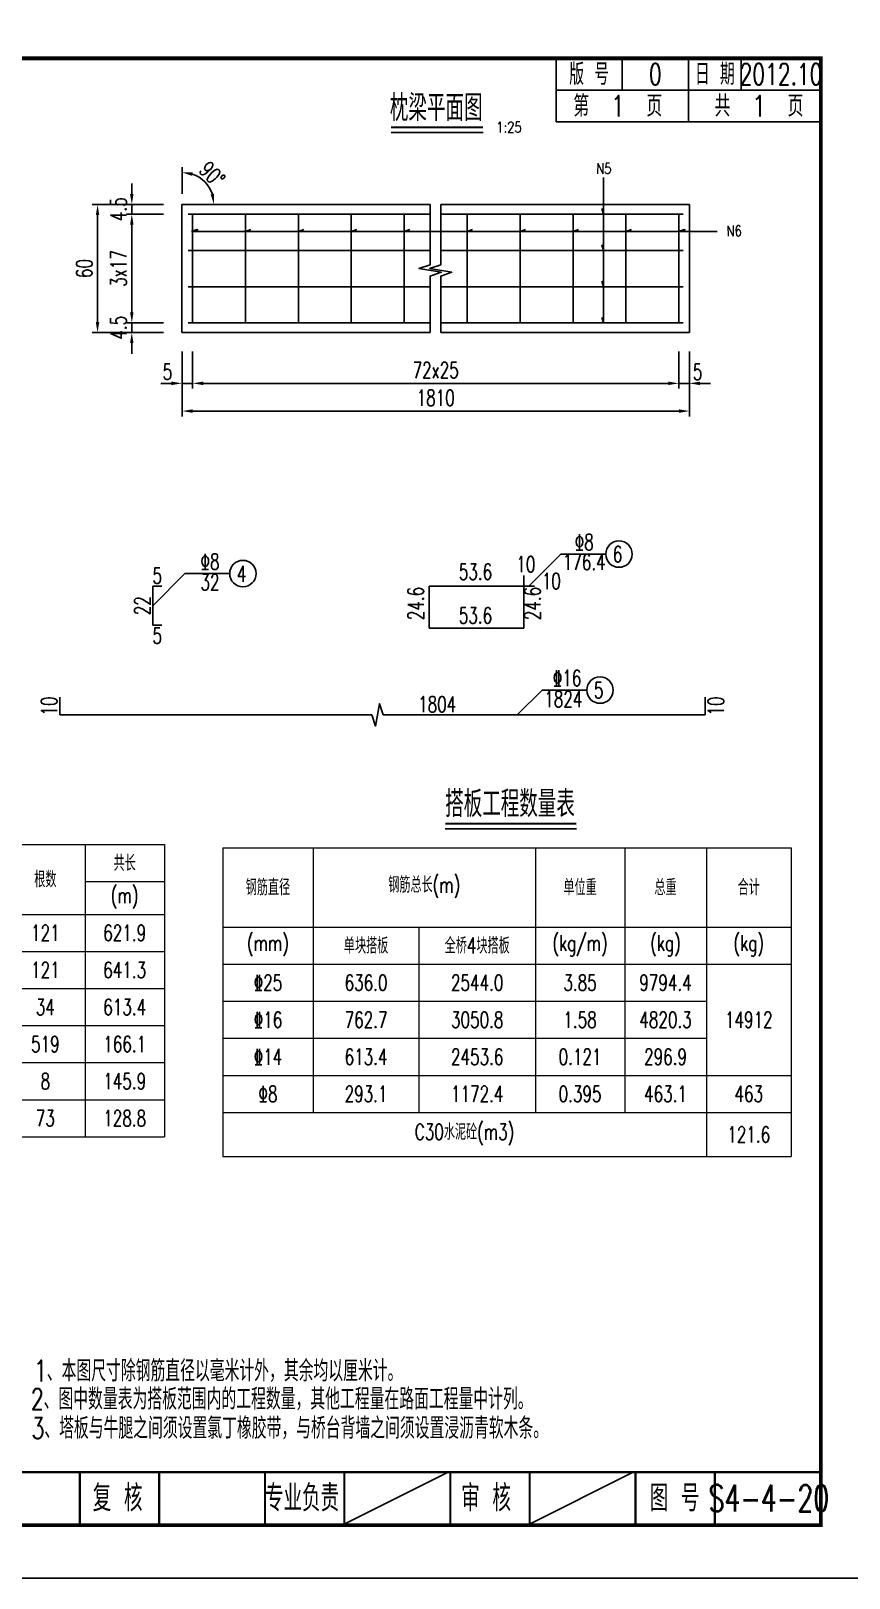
# Model space of a CAD drawing. Header units: millimetres. Extents: x -51 to 12129, y -1309 to -715.
# Drawn here: x 9030.5 to 9185.1, y -1308.7 to -1016.5 of the extents above; entities that cross this region are included whole.
import ezdxf
from ezdxf.enums import TextEntityAlignment as Align

# ---------------------------------------------------------------- set-up
doc = ezdxf.new("R2010")
doc.units = ezdxf.units.MM
doc.header["$LTSCALE"] = 0.25
doc.layers.add('TEXT', color=7, linetype='Continuous', lineweight=18)
for name, color, linetype in [('图框', 7, 'Continuous'), ('尺寸标注', 2, 'Continuous'), ('文字', 7, 'Continuous'), ('文字字符', 7, 'Continuous'), ('标注', 4, 'Continuous'), ('次轮廓线', 7, 'Continuous'), ('表格', 7, 'Continuous'), ('钢筋', 6, 'Continuous')]:
    doc.layers.add(name, color=color, linetype=linetype)
doc.styles.get("Standard").update_dxf_attribs({"font": 'simplex1.shx', "width": 0.7, "bigfont": 'hztxt.shx'})
doc.styles.add('TEXT', font='simplex1.shx', dxfattribs={"width": 0.7, "bigfont": 'hztxt.shx'})
doc.dimstyles.new('比例1：10', dxfattribs={"dimtxt": 3, "dimasz": 2, "dimexe": 1, "dimexo": 2, "dimgap": 0.5, "dimtad": 1, "dimzin": 13, "dimdsep": 46, "dimtxsty": 'Standard', "dimcen": -0.09, "dimclrd": 256, "dimclre": 256, "dimclrt": 7, "dimaunit": 1, "dimadec": 0, "dimazin": 0, "dimtfac": 0.0005, "dimtix": 1, "dimtmove": 2, "dimatfit": 0, "dimldrblk": 'DIM', "dimfxl": 0, "dimtolj": 1, "dimtzin": 13, "dimarcsym": 0})
doc.dimstyles.new('比例1：25', dxfattribs={"dimtxt": 3, "dimasz": 2, "dimexe": 1, "dimexo": 1, "dimgap": 1, "dimtad": 1, "dimdec": 1, "dimlfac": 2.5, "dimzin": 9, "dimdsep": 46, "dimtxsty": 'Standard', "dimcen": -0.09, "dimclrd": 4, "dimclre": 4, "dimclrt": 7, "dimaunit": 1, "dimadec": 0, "dimazin": 0, "dimtfac": 0.0005, "dimtdec": 1, "dimtix": 1, "dimtmove": 2, "dimatfit": 3, "dimfxl": 0, "dimtolj": 1, "dimtzin": 13, "dimarcsym": 0})

# ---------------------------------------------------------------- blocks, each defined once
blk = doc.blocks.new('*T2173')
at = {"layer": '表格', "color": 1, "lineweight": 0}
for p, q in [((0, 0), (15, 0)), ((0, 0), (0, -7)), ((15, 0), (30, 0)), ((30, 0), (45, 0)), ((45, 0), (60, 0)), ((60, 0), (75, 0)), ((75, 0), (75, -7)), ((0, -7), (0, -13.2)), ((75, -7), (75, -13.2)), ((0, -13.2), (0, -20.2)), ((75, -13.2), (75, -20.2)), ((0, -20.2), (0, -27.2)), ((75, -20.2), (75, -27.2)), ((0, -27.2), (0, -34.2)), ((75, -27.2), (75, -34.2)), ((0, -34.2), (0, -41.2)), ((75, -34.2), (75, -41.2)), ((0, -41.2), (0, -48.2)), ((75, -41.2), (75, -48.2)), ((0, -48.2), (0, -55.2)), ((75, -48.2), (75, -55.2)), ((0, -55.2), (15, -55.2)), ((15, -55.2), (30, -55.2)), ((30, -55.2), (45, -55.2)), ((45, -55.2), (60, -55.2)), ((60, -55.2), (75, -55.2))]:
    blk.add_line(p, q, dxfattribs=at)
at = {"layer": '表格', "color": 0, "lineweight": 0}
for p, q in [((15, 0), (15, -7)), ((30, 0), (30, -7)), ((45, 0), (45, -7)), ((60, 0), (60, -7)), ((15, -7), (30, -7)), ((15, -7), (15, -13.2)), ((30, -7), (45, -7)), ((30, -7), (30, -13.2)), ((45, -7), (45, -13.2)), ((60, -7), (75, -7)), ((60, -7), (60, -13.2)), ((0, -13.2), (15, -13.2)), ((15, -13.2), (30, -13.2)), ((15, -13.2), (15, -20.2)), ((30, -13.2), (45, -13.2)), ((30, -13.2), (30, -20.2)), ((45, -13.2), (60, -13.2)), ((45, -13.2), (45, -20.2)), ((60, -13.2), (75, -13.2)), ((60, -13.2), (60, -20.2)), ((0, -20.2), (15, -20.2)), ((15, -20.2), (30, -20.2)), ((15, -20.2), (15, -27.2)), ((30, -20.2), (45, -20.2)), ((30, -20.2), (30, -27.2)), ((45, -20.2), (60, -20.2)), ((45, -20.2), (45, -27.2)), ((60, -20.2), (75, -20.2)), ((60, -20.2), (60, -27.2)), ((0, -27.2), (15, -27.2)), ((15, -27.2), (30, -27.2)), ((15, -27.2), (15, -34.2)), ((30, -27.2), (45, -27.2)), ((30, -27.2), (30, -34.2)), ((45, -27.2), (60, -27.2)), ((45, -27.2), (45, -34.2)), ((60, -27.2), (75, -27.2)), ((60, -27.2), (60, -34.2)), ((0, -34.2), (15, -34.2)), ((15, -34.2), (30, -34.2)), ((15, -34.2), (15, -41.2)), ((30, -34.2), (45, -34.2)), ((30, -34.2), (30, -41.2)), ((45, -34.2), (60, -34.2)), ((45, -34.2), (45, -41.2)), ((60, -34.2), (75, -34.2)), ((60, -34.2), (60, -41.2)), ((0, -41.2), (15, -41.2)), ((15, -41.2), (30, -41.2)), ((15, -41.2), (15, -48.2)), ((30, -41.2), (45, -41.2)), ((30, -41.2), (30, -48.2)), ((45, -41.2), (60, -41.2)), ((45, -41.2), (45, -48.2)), ((60, -41.2), (75, -41.2)), ((60, -41.2), (60, -48.2)), ((0, -48.2), (15, -48.2)), ((15, -48.2), (30, -48.2)), ((15, -48.2), (15, -55.2)), ((30, -48.2), (45, -48.2)), ((30, -48.2), (30, -55.2)), ((45, -48.2), (60, -48.2)), ((45, -48.2), (45, -55.2)), ((60, -48.2), (75, -48.2)), ((60, -48.2), (60, -55.2))]:
    blk.add_line(p, q, dxfattribs=at)
at = {"layer": '表格', "char_height": 3, "width": 12, "attachment_point": 5}
for s, insert in [('直径', (22.5, -3.5)), ('长度', (37.5, -3.5)), ('共长', (67.5, -3.5)), ('编号', (7.5, -6.6)), ('根数', (52.5, -6.6)), ('(mm)', (22.5, -10.1)), ('(cm)', (37.5, -10.1)), ('(m)', (67.5, -10.1)), ('1', (7.5, -16.7)), ('\x8416', (22.5, -16.7)), ('121', (52.5, -16.7)), ('621.9', (67.5, -16.7)), ('2', (7.5, -23.7)), ('\x8425', (22.5, -23.7)), ('530', (37.5, -23.7)), ('121', (52.5, -23.7)), ('641.3', (67.5, -23.7)), ('3', (7.5, -30.7)), ('\x8414', (22.5, -30.7)), ('1804', (37.5, -30.7)), ('34', (52.5, -30.7)), ('613.4', (67.5, -30.7)), ('4', (7.5, -37.7)), ('\x838', (22.5, -37.7)), ('32', (37.5, -37.7)), ('519', (52.5, -37.7)), ('166.1', (67.5, -37.7)), ('5', (7.5, -44.7)), ('\x8416', (22.5, -44.7)), ('1824', (37.5, -44.7)), ('8', (52.5, -44.7)), ('145.9', (67.5, -44.7)), ('6', (7.5, -51.7)), ('\x838', (22.5, -51.7)), ('176.4', (37.5, -51.7)), ('73', (52.5, -51.7)), ('128.8', (67.5, -51.7))]:
    blk.add_mtext(s, dxfattribs=dict(at, insert=insert))
blk = doc.blocks.new('*T2174')
at = {"layer": '表格', "color": 1, "lineweight": 0}
for p, q in [((0, 0), (17.08, 0)), ((0, 0), (0, -15)), ((17.08, 0), (37.08, 0)), ((37.08, 0), (59.08, 0)), ((59.08, 0), (75.95, 0)), ((75.95, 0), (91.39, 0)), ((91.39, 0), (107.4, 0)), ((107.4, 0), (107.4, -15)), ((0, -15), (0, -22)), ((107.4, -15), (107.4, -22)), ((0, -22), (0, -29)), ((107.4, -22), (107.4, -29)), ((0, -29), (0, -36)), ((107.4, -29), (107.4, -36)), ((0, -36), (0, -43)), ((107.4, -36), (107.4, -43)), ((0, -43), (0, -50)), ((107.4, -43), (107.4, -50)), ((0, -50), (0, -58.33)), ((107.4, -50), (107.4, -58.33)), ((0, -58.33), (17.08, -58.33)), ((17.08, -58.33), (37.08, -58.33)), ((37.08, -58.33), (59.08, -58.33)), ((59.08, -58.33), (75.95, -58.33)), ((75.95, -58.33), (91.39, -58.33)), ((91.39, -58.33), (107.4, -58.33))]:
    blk.add_line(p, q, dxfattribs=at)
at = {"layer": '表格', "color": 0, "lineweight": 0}
for p, q in [((17.08, 0), (17.08, -15)), ((59.08, 0), (59.08, -15)), ((75.95, 0), (75.95, -15)), ((91.39, 0), (91.39, -15)), ((0, -15), (17.08, -15)), ((17.08, -15), (37.08, -15)), ((17.08, -15), (17.08, -22)), ((37.08, -15), (59.08, -15)), ((37.08, -15), (37.08, -22)), ((59.08, -15), (75.95, -15)), ((59.08, -15), (59.08, -22)), ((75.95, -15), (91.39, -15)), ((75.95, -15), (75.95, -22)), ((91.39, -15), (107.4, -15)), ((91.39, -15), (91.39, -22)), ((0, -22), (17.08, -22)), ((17.08, -22), (37.08, -22)), ((17.08, -22), (17.08, -29)), ((37.08, -22), (59.08, -22)), ((37.08, -22), (37.08, -29)), ((59.08, -22), (75.95, -22)), ((59.08, -22), (59.08, -29)), ((75.95, -22), (91.39, -22)), ((75.95, -22), (75.95, -29)), ((91.39, -22), (107.4, -22)), ((91.39, -22), (91.39, -29)), ((0, -29), (17.08, -29)), ((17.08, -29), (37.08, -29)), ((17.08, -29), (17.08, -36)), ((37.08, -29), (59.08, -29)), ((37.08, -29), (37.08, -36)), ((59.08, -29), (75.95, -29)), ((59.08, -29), (59.08, -36)), ((75.95, -29), (91.39, -29)), ((75.95, -29), (75.95, -36)), ((91.39, -29), (91.39, -36)), ((0, -36), (17.08, -36)), ((17.08, -36), (37.08, -36)), ((17.08, -36), (17.08, -43)), ((37.08, -36), (59.08, -36)), ((37.08, -36), (37.08, -43)), ((59.08, -36), (75.95, -36)), ((59.08, -36), (59.08, -43)), ((75.95, -36), (91.39, -36)), ((75.95, -36), (75.95, -43)), ((91.39, -36), (91.39, -43)), ((0, -43), (17.08, -43)), ((37.08, -43), (59.08, -43)), ((59.08, -43), (75.95, -43)), ((59.08, -43), (59.08, -50)), ((75.95, -43), (91.39, -43)), ((75.95, -43), (75.95, -50)), ((91.39, -43), (107.4, -43)), ((91.39, -43), (91.39, -50)), ((0, -50), (17.08, -50)), ((17.08, -50), (37.08, -50)), ((37.08, -50), (59.08, -50)), ((59.08, -50), (75.95, -50)), ((75.95, -50), (91.39, -50)), ((91.39, -50), (107.4, -50)), ((91.39, -50), (91.39, -58.33))]:
    blk.add_line(p, q, dxfattribs=at)
at = {"layer": '表格', "color": 7, "lineweight": 0}
for p, q in [((17.08, -43), (37.08, -43)), ((17.08, -43), (17.08, -50)), ((37.08, -43), (37.08, -50))]:
    blk.add_line(p, q, dxfattribs=at)
at = {"layer": '表格', "char_height": 3, "attachment_point": 5}
for s, insert, width in [('钢筋直径', (8.54, -7.5), 14.0845), ('钢筋总长(m)', (38.08, -7.5), 39), ('单位重', (67.52, -7.5), 13.8658), ('总重', (83.67, -7.5), 12.4382), ('合计', (99.4, -7.5), 13.0164), ('(mm)', (8.54, -18.5), 14.0845), ('单块搭板', (27.08, -18.5), 17), ('全桥4块搭板', (48.08, -18.5), 19), ('(kg/m)', (67.52, -18.5), 13.8658), ('(kg)', (83.67, -18.5), 12.4382), ('(kg)', (99.4, -18.5), 13.0164), ('\x8425', (8.54, -25.5), 14.0845), ('636.0', (27.08, -25.5), 17), ('2544.0', (48.08, -25.5), 19), ('3.85', (67.52, -25.5), 13.8658), ('9794.4', (83.67, -25.5), 12.4382), ('\x8416', (8.54, -32.5), 14.0845), ('762.7', (27.08, -32.5), 17), ('3050.8', (48.08, -32.5), 19), ('1.58', (67.52, -32.5), 13.8658), ('4820.3', (83.67, -32.5), 12.4382), ('14912', (99.4, -32.5), 13.0164), ('\x8414', (8.54, -39.5), 14.0845), ('613.4', (27.08, -39.5), 17), ('2453.6', (48.08, -39.5), 19), ('0.121', (67.52, -39.5), 13.8658), ('296.9', (83.67, -39.5), 12.4382), ('\x838', (8.54, -46.5), 14.0845), ('293.1', (27.08, -46.5), 17), ('1172.4', (48.08, -46.5), 19), ('0.395', (67.52, -46.5), 13.8658), ('463.1', (83.67, -46.5), 12.4382), ('C30水泥砼(m3)', (45.69, -54.17), 88.3885), ('121.6', (99.4, -54.17), 13.0164)]:
    blk.add_mtext(s, dxfattribs=dict(at, insert=insert, width=width))
at = {"layer": '表格', "color": 0, "insert": (99.4, -46.5), "char_height": 3, "width": 13.0164, "attachment_point": 5}
blk.add_mtext('463', dxfattribs=at)
blk = doc.blocks.new('*D2175')
at = {"layer": 'Defpoints', "color": 0}
for p in [(9060.22, -1049.26), (9043.1, -1073.44), (9060.22, -1073.44)]:
    blk.add_point(p, dxfattribs=at)
at = {"layer": '标注', "color": 4, "lineweight": -2}
for p, q in [((9049.1, -1049.26), (9042.1, -1049.26)), ((9043.1, -1051.26), (9043.1, -1071.44)), ((9049.1, -1073.44), (9042.1, -1073.44))]:
    blk.add_line(p, q, dxfattribs=at)
at = {"layer": '标注', "color": 4}
for points in [[(9042.77, -1051.26), (9043.43, -1051.26), (9043.1, -1049.26)], [(9042.77, -1071.44), (9043.43, -1071.44), (9043.1, -1073.44)]]:
    blk.add_solid(points, dxfattribs=at)
at = {"layer": '标注', "color": 7, "insert": (9040.6, -1061.35), "char_height": 3, "attachment_point": 5, "rotation": 90}
blk.add_mtext('\\A1;60', dxfattribs=at)
blk = doc.blocks.new('*D2176')
at = {"layer": 'Defpoints', "color": 0}
for p in [(9049.57, -1049.26), (9060.22, -1049.26), (9060.22, -1051.07)]:
    blk.add_point(p, dxfattribs=at)
at = {"layer": '标注', "color": 4, "lineweight": -2}
for p, q in [((9049.57, -1047.26), (9049.57, -1045.26)), ((9055.57, -1049.26), (9048.57, -1049.26)), ((9055.57, -1051.07), (9048.57, -1051.07)), ((9049.57, -1051.07), (9049.57, -1049.26)), ((9049.57, -1053.07), (9049.57, -1055.07))]:
    blk.add_line(p, q, dxfattribs=at)
at = {"layer": '标注', "color": 4}
for points in [[(9049.24, -1047.26), (9049.9, -1047.26), (9049.57, -1049.26)], [(9049.24, -1053.07), (9049.9, -1053.07), (9049.57, -1051.07)]]:
    blk.add_solid(points, dxfattribs=at)
at = {"layer": '标注', "color": 7, "insert": (9047.07, -1050.16), "char_height": 3, "attachment_point": 5, "rotation": 90}
blk.add_mtext('\\A1;4.5', dxfattribs=at)
blk = doc.blocks.new('*D2177')
at = {"layer": 'Defpoints', "color": 0}
for p in [(9060.22, -1051.07), (9049.57, -1071.62), (9060.22, -1071.62)]:
    blk.add_point(p, dxfattribs=at)
at = {"layer": '标注', "color": 4, "lineweight": -2}
for p, q in [((9055.57, -1051.07), (9048.57, -1051.07)), ((9049.57, -1053.07), (9049.57, -1069.62)), ((9055.57, -1071.62), (9048.57, -1071.62))]:
    blk.add_line(p, q, dxfattribs=at)
at = {"layer": '标注', "color": 4}
for points in [[(9049.24, -1053.07), (9049.9, -1053.07), (9049.57, -1051.07)], [(9049.24, -1069.62), (9049.9, -1069.62), (9049.57, -1071.62)]]:
    blk.add_solid(points, dxfattribs=at)
at = {"layer": '标注', "color": 7, "insert": (9047.07, -1061.35), "char_height": 3, "attachment_point": 5, "rotation": 90}
blk.add_mtext('\\A1;3x17', dxfattribs=at)
blk = doc.blocks.new('*D2178')
at = {"layer": 'Defpoints', "color": 0}
for p in [(9060.22, -1071.62), (9049.57, -1073.44), (9060.22, -1073.44)]:
    blk.add_point(p, dxfattribs=at)
at = {"layer": '标注', "color": 4, "lineweight": -2}
for p, q in [((9049.57, -1069.62), (9049.57, -1067.62)), ((9055.57, -1071.62), (9048.57, -1071.62)), ((9049.57, -1071.62), (9049.57, -1073.44)), ((9055.57, -1073.44), (9048.57, -1073.44)), ((9049.57, -1075.44), (9049.57, -1077.44))]:
    blk.add_line(p, q, dxfattribs=at)
at = {"layer": '标注', "color": 4}
for points in [[(9049.24, -1069.62), (9049.9, -1069.62), (9049.57, -1071.62)], [(9049.24, -1075.44), (9049.9, -1075.44), (9049.57, -1073.44)]]:
    blk.add_solid(points, dxfattribs=at)
at = {"layer": '标注', "color": 7, "insert": (9047.07, -1072.53), "char_height": 3, "attachment_point": 5, "rotation": 90}
blk.add_mtext('\\A1;4.5', dxfattribs=at)
blk = doc.blocks.new('*D2205')
at = {"layer": 'Defpoints', "color": 0}
for p in [(9154.95, -1061.35), (9059.06, -1071.62), (9154.95, -1088.27)]:
    blk.add_point(p, dxfattribs=at)
at = {"layer": '标注', "color": 4, "lineweight": -2}
for p, q in [((9059.06, -1082.27), (9059.06, -1089.27)), ((9154.95, -1082.27), (9154.95, -1089.27)), ((9061.06, -1088.27), (9152.95, -1088.27))]:
    blk.add_line(p, q, dxfattribs=at)
at = {"layer": '标注', "color": 4}
for points in [[(9061.06, -1087.94), (9061.06, -1088.6), (9059.06, -1088.27)], [(9152.95, -1087.94), (9152.95, -1088.6), (9154.95, -1088.27)]]:
    blk.add_solid(points, dxfattribs=at)
at = {"layer": '标注', "color": 7, "insert": (9107, -1085.77), "char_height": 3, "attachment_point": 5}
blk.add_mtext('\\A1;1810', dxfattribs=at)
blk = doc.blocks.new('*D2206')
at = {"layer": 'Defpoints', "color": 0}
for p in [(9059.06, -1070.12), (9061.06, -1070.12), (9061.06, -1083.03)]:
    blk.add_point(p, dxfattribs=at)
at = {"layer": '标注', "color": 4, "lineweight": -2}
for p, q in [((9059.06, -1077.03), (9059.06, -1084.03)), ((9061.06, -1077.03), (9061.06, -1084.03)), ((9057.06, -1083.03), (9055.06, -1083.03)), ((9059.06, -1083.03), (9061.06, -1083.03)), ((9063.06, -1083.03), (9065.06, -1083.03))]:
    blk.add_line(p, q, dxfattribs=at)
at = {"layer": '标注', "color": 4}
for points in [[(9057.06, -1082.7), (9057.06, -1083.36), (9059.06, -1083.03)], [(9063.06, -1082.7), (9063.06, -1083.36), (9061.06, -1083.03)]]:
    blk.add_solid(points, dxfattribs=at)
at = {"layer": '标注', "color": 7, "insert": (9056.32, -1080.83), "char_height": 3, "attachment_point": 5}
blk.add_mtext('\\A1;5', dxfattribs=at)
blk = doc.blocks.new('*D2179')
at = {"layer": 'Defpoints', "color": 0}
for p in [(9061.06, -1068.91), (9152.95, -1069.69), (9152.95, -1083.03)]:
    blk.add_point(p, dxfattribs=at)
at = {"layer": '标注', "color": 4, "lineweight": -2}
for p, q in [((9061.06, -1077.03), (9061.06, -1084.03)), ((9152.95, -1077.03), (9152.95, -1084.03)), ((9063.06, -1083.03), (9150.95, -1083.03))]:
    blk.add_line(p, q, dxfattribs=at)
at = {"layer": '标注', "color": 4}
for points in [[(9063.06, -1082.7), (9063.06, -1083.36), (9061.06, -1083.03)], [(9150.95, -1082.7), (9150.95, -1083.36), (9152.95, -1083.03)]]:
    blk.add_solid(points, dxfattribs=at)
at = {"layer": '标注', "color": 7, "insert": (9107, -1080.53), "char_height": 3, "attachment_point": 5}
blk.add_mtext('\\A1;72x25', dxfattribs=at)
blk = doc.blocks.new('*D2180')
at = {"layer": 'Defpoints', "color": 0}
for p in [(9152.95, -1069.01), (9154.95, -1069.01), (9154.95, -1083.03)]:
    blk.add_point(p, dxfattribs=at)
at = {"layer": '标注', "color": 4, "lineweight": -2}
for p, q in [((9152.95, -1077.03), (9152.95, -1084.03)), ((9154.95, -1077.03), (9154.95, -1084.03)), ((9150.95, -1083.03), (9148.95, -1083.03)), ((9152.95, -1083.03), (9154.95, -1083.03)), ((9156.95, -1083.03), (9158.95, -1083.03))]:
    blk.add_line(p, q, dxfattribs=at)
at = {"layer": '标注', "color": 4}
for points in [[(9150.95, -1082.7), (9150.95, -1083.36), (9152.95, -1083.03)], [(9156.95, -1082.7), (9156.95, -1083.36), (9154.95, -1083.03)]]:
    blk.add_solid(points, dxfattribs=at)
at = {"layer": '标注', "color": 7, "insert": (9156.49, -1080.87), "char_height": 3, "attachment_point": 5}
blk.add_mtext('\\A1;5', dxfattribs=at)
blk = doc.blocks.new('*D2208')
at = {"layer": 'Defpoints', "color": 0}
for p in [(9064.31, -1046.22), (9059.06, -1049.26), (9059.06, -1049.26), (9105.94, -1049.26), (9059.06, -1073.44)]:
    blk.add_point(p, dxfattribs=at)
at = {"layer": '标注', "lineweight": -2}
blk.add_line((9059.06, -1047.26), (9059.06, -1042.19), dxfattribs=at)
blk.add_arc((9059.06, -1049.26), 6.07, 18.9756, 71.0244, dxfattribs=at)
at = {"layer": '标注'}
for points in [[(9060.97, -1043.85), (9061.08, -1043.19), (9059.06, -1043.19)], [(9065.12, -1047.23), (9064.46, -1047.34), (9065.12, -1049.26)]]:
    blk.add_solid(points, dxfattribs=at)
at = {"layer": '标注', "color": 7, "insert": (9064.76, -1043.55), "char_height": 3, "attachment_point": 5, "rotation": 315}
blk.add_mtext('\\A1;90°', dxfattribs=at)
blk = doc.blocks.new('DIM')
blk.add_lwpolyline([(-1, -0.1, 0.2, 0, 0), (0, 0, 0, 0, 0)], format="xyseb")
blk = doc.blocks.new('series')
at = {"width": 0.75}
for tag, height, p in [('页码', 4, (-35, -19)), ('图名', 5, (-220, -282)), ('图号', 5, (-20, -282))]:
    blk.add_attdef(tag, text='', height=height, dxfattribs=at).set_placement(p, align=Align.MIDDLE_CENTER)
blk = doc.blocks.new('123')
at = {"layer": '图框', "color": 2}
blk.add_lwpolyline([(369.33, -1011.65), (369.33, -714.65), (-50.67, -714.65), (-50.67, -1011.65)], close=True, dxfattribs=at)

msp = doc.modelspace()

# ---------------------------------------------------------------- linework, layer by layer
for p, q in [((9108.81089, -1167.18988), (9133.59251, -1167.18988)), ((9089.33091, -1298.65472), (9109.33091, -1288.65472)), ((9089.33091, -1298.65472), (9109.33091, -1288.65472)), ((9124.33091, -1298.65472), (9144.33091, -1288.65472)), ((9124.33091, -1298.65472), (9144.33091, -1288.65472))]:
    msp.add_line(p, q)
at = {"const_width": 0.7}
msp.add_lwpolyline([(8799.75412, -1298.65472), (9179.75412, -1298.65472), (9179.75412, -1021.65472), (8799.75412, -1021.65472)], close=True, dxfattribs=at)
at = {"const_width": 0.4}
for points in [[(9108.81089, -1166.18988), (9133.59251, -1166.18988)], [(8799.75412, -1288.65472), (9179.75412, -1288.65472)], [(9074.75412, -1298.65472), (9074.75412, -1288.65472)], [(9089.75412, -1298.65472), (9089.75412, -1288.65472)], [(9109.75412, -1298.65472), (9109.75412, -1288.65472)], [(9124.75412, -1298.65472), (9124.75412, -1288.65472)], [(9144.75412, -1298.65472), (9144.75412, -1288.65472)], [(9159.75412, -1298.65472), (9159.75412, -1288.65472)]]:
    msp.add_lwpolyline(points, dxfattribs=at)
at = {"layer": '图框', "const_width": 0.4}
for points in [[(9039.75412, -1298.65472), (9039.75412, -1288.65472)], [(9054.75412, -1298.65472), (9054.75412, -1288.65472)], [(9074.75412, -1298.65472), (9074.75412, -1288.65472)]]:
    msp.add_lwpolyline(points, dxfattribs=at)
at = {"layer": '文字'}
msp.add_line((9098.58401, -1035.68314), (9115.95137, -1035.68314), dxfattribs=at)
at = {"layer": '文字', "const_width": 0.4}
msp.add_lwpolyline([(9098.58401, -1034.68314), (9115.95137, -1034.68314)], dxfattribs=at)
at = {"layer": '文字'}
for centre in [(9141.63787, -1115.27448), (9070.57354, -1118.96548), (9138.05168, -1140.96167)]:
    msp.add_circle(centre, 2.5, dxfattribs=at)
at = {"layer": '标注'}
for p, q in [((9138.72277, -1044.17879), (9138.72277, -1071.62495)), ((9138.72277, -1051.07175), (9138.37699, -1050.03913)), ((9138.72277, -1051.07175), (9138.72277, -1049.67511)), ((9060.85652, -1054.33501), (9061.88914, -1053.98923)), ((9160.21959, -1054.33501), (9060.85652, -1054.33501)), ((9061.05652, -1054.33501), (9062.08914, -1053.98923)), ((9071.05652, -1054.33501), (9072.08914, -1053.98923)), ((9081.05652, -1054.33501), (9082.08914, -1053.98923)), ((9091.05652, -1054.33501), (9092.08914, -1053.98923)), ((9101.05652, -1054.33501), (9102.08914, -1053.98923)), ((9112.95333, -1054.33501), (9113.98595, -1053.98923)), ((9122.95333, -1054.33501), (9123.98595, -1053.98923)), ((9132.95333, -1054.33501), (9133.98595, -1053.98923)), ((9142.95333, -1054.33501), (9143.98595, -1053.98923)), ((9149.26037, -1054.33501), (9150.65701, -1054.33501)), ((9152.95333, -1054.33501), (9153.98595, -1053.98923)), ((9153.15333, -1054.33501), (9154.18595, -1053.98923)), ((9138.72277, -1057.92282), (9138.37699, -1056.8902)), ((9138.72277, -1064.77389), (9138.37699, -1063.74127)), ((9138.72277, -1071.62495), (9138.37699, -1070.59233)), ((9124.62652, -1121.32734), (9130.67939, -1115.27448)), ((9130.67939, -1115.27448), (9139.13787, -1115.27448)), ((9053.56219, -1125.01834), (9059.61505, -1118.96548)), ((9059.61505, -1118.96548), (9068.07354, -1118.96548)), ((9122.40975, -1145.64512), (9127.0932, -1140.96167)), ((9127.0932, -1140.96167), (9135.55168, -1140.96167))]:
    msp.add_line(p, q, dxfattribs=at)
at = {"layer": '次轮廓线'}
for p, q in [((9129.75412, -1033.65471), (9129.75412, -1021.65471)), ((9142.25412, -1027.65471), (9142.25412, -1021.65471)), ((9154.75412, -1027.65471), (9154.75412, -1021.65471)), ((9164.75412, -1027.65471), (9164.75412, -1021.65471)), ((9129.75412, -1027.65471), (9179.75412, -1027.65471)), ((9154.75412, -1033.65471), (9154.75412, -1027.65471)), ((9129.75412, -1033.65471), (9179.75412, -1033.65471)), ((9059.05652, -1049.25824), (9105.94431, -1049.25824)), ((9059.05652, -1049.25824), (9059.05652, -1073.43847)), ((9059.05652, -1049.25824), (9105.94431, -1049.25824)), ((9107.94431, -1049.25824), (9154.95333, -1049.25824)), ((9107.94431, -1049.25824), (9154.95333, -1049.25824)), ((9154.95333, -1049.25824), (9154.95333, -1073.43847)), ((9059.05652, -1073.43847), (9105.94431, -1073.43847)), ((9107.94431, -1073.43847), (9154.95333, -1073.43847))]:
    msp.add_line(p, q, dxfattribs=at)
at = {"layer": '次轮廓线', "ltscale": 2}
for points in [[(9105.94431, -1049.25824), (9105.94431, -1060.66329), (9103.84431, -1061.36329), (9108.04431, -1062.06329), (9105.94431, -1062.76329), (9105.94431, -1073.43847)], [(9107.94431, -1049.25824), (9107.94431, -1060.66329), (9105.84431, -1061.36329), (9110.04431, -1062.06329), (9107.94431, -1062.76329), (9107.94431, -1073.43847)], [(9094.95361, -1145.64512), (9095.65361, -1147.74512), (9096.35361, -1143.54512), (9097.05361, -1145.64512)]]:
    msp.add_lwpolyline(points, dxfattribs=at)
at = {"layer": '钢筋'}
for p, q in [((9060.24758, -1051.07175), (9105.94431, -1051.07175)), ((9061.05652, -1051.07175), (9061.05652, -1071.62495)), ((9061.05652, -1051.07175), (9061.05652, -1071.62495)), ((9071.05652, -1051.07175), (9071.05652, -1071.62495)), ((9081.05652, -1051.07175), (9081.05652, -1071.62495)), ((9091.05652, -1051.07175), (9091.05652, -1071.62495)), ((9101.05652, -1051.07175), (9101.05652, -1071.62495)), ((9107.94431, -1051.07175), (9153.76228, -1051.07175)), ((9112.95333, -1051.07175), (9112.95333, -1071.62495)), ((9122.95333, -1051.07175), (9122.95333, -1071.62495)), ((9132.95333, -1051.07175), (9132.95333, -1071.62495)), ((9142.95333, -1051.07175), (9142.95333, -1071.62495)), ((9152.95333, -1051.07175), (9152.95333, -1071.62495)), ((9152.95333, -1051.07175), (9152.95333, -1071.62495)), ((9060.24758, -1057.92282), (9105.94431, -1057.92282)), ((9107.94431, -1057.92282), (9153.76228, -1057.92282)), ((9060.24758, -1064.77389), (9105.94431, -1064.77389)), ((9107.94431, -1064.77389), (9153.76228, -1064.77389)), ((9060.24758, -1071.62495), (9105.94431, -1071.62495)), ((9107.94431, -1071.62495), (9153.76228, -1071.62495)), ((9055.22886, -1121.35168), (9053.56219, -1121.35168)), ((9053.56219, -1121.35168), (9053.56219, -1128.68501)), ((9105.73799, -1129.293), (9105.73799, -1121.32734)), ((9105.73799, -1121.32734), (9125.66744, -1121.32734)), ((9123.68057, -1119.293), (9123.68057, -1129.293)), ((9053.56219, -1128.68501), (9055.22886, -1128.68501)), ((9123.68057, -1129.293), (9105.73799, -1129.293)), ((9035.95361, -1145.64512), (9035.95361, -1142.31178)), ((9157.95361, -1145.64512), (9157.95361, -1142.31178)), ((9035.95361, -1145.64512), (9094.95361, -1145.64512)), ((9097.05361, -1145.64512), (9157.95361, -1145.64512))]:
    msp.add_line(p, q, dxfattribs=at)

# ---------------------------------------------------------------- block references
ref = msp.add_blockref('series', (9189.75412, -1011.65471))
ref.add_attrib('页码', '第  1  页    共  1  页', dxfattribs={"height": 4, "width": 0.75}).set_placement((9154.75412, -1030.65471), align=Align.MIDDLE_CENTER)
for name, p in [('*T2173', (8980.7331, -1170.12093)), ('*T2174', (9066.76363, -1170.72384))]:
    msp.add_blockref(name, p)
at = {"layer": '标注'}
msp.add_blockref('123', (8820, -297), dxfattribs=at)

# ---------------------------------------------------------------- texts
at = {"color": 7, "width": 0.7}
for s, p in [('2、图中数量表为搭板范围内的工程数量，其他工程量在路面工程量中计列。', (9030.51007, -1276.8499)), ('3、塔板与牛腿之间须设置氯丁橡胶带，与桥台背墙之间须设置浸沥青软木条。', (9030.63631, -1282.35096))]:
    msp.add_text(s, height=4, dxfattribs=at).set_placement(p)
at = {"width": 0.7}
for s, p in [('专业负责', (9081.74435, -1293.56013)), ('审 核', (9116.51815, -1293.56013)), ('图 号', (9152.13732, -1293.56013)), ('S4-4-20', (9169.95697, -1293.56013))]:
    msp.add_text(s, height=5, dxfattribs=at).set_placement(p, align=Align.MIDDLE_CENTER)
at = {"color": 7, "insert": (9031.1088, -1267.52826), "char_height": 4, "width": 120.6, "attachment_point": 1}
msp.add_mtext('1、本图尺寸除钢筋直径以毫米计外，其余均以厘米计。', dxfattribs=at)
at = {"layer": 'TEXT', "linetype": 'Continuous', "style": 'TEXT', "width": 0.8}
for s, rotation, p in [('N5', 359.748179, (9137.32955, -1043.4544)), ('N6', 0.6878506, (9161.98014, -1055.26251))]:
    msp.add_text(s, height=2, rotation=rotation, dxfattribs=at).set_placement(p)
at = {"layer": 'TEXT', "width": 0.7}
for s, p in [('%%1318', (9135.07026, -1114.5062)), ('%%1318', (9064.35706, -1118.1972)), ('176.4', (9135.07026, -1118.27321)), ('32', (9064.35706, -1122.09563)), ('%%13216', (9131.83521, -1140.19338)), ('1824', (9131.12886, -1144.17042))]:
    msp.add_text(s, height=3, dxfattribs=at).set_placement(p, align=Align.CENTER)
for s, p in [('10', (9122.24573, -1118.69932)), ('53.6', (9111.37242, -1120.12349)), ('10', (9127.05902, -1121.87887)), ('53.6', (9111.37242, -1128.371))]:
    msp.add_text(s, height=3, dxfattribs=at).set_placement(p)
for s, p in [('5', (9054.39552, -1119.35168)), ('5', (9054.39552, -1130.68501)), ('1804', (9107.28713, -1143.64512))]:
    msp.add_text(s, height=3, dxfattribs=at).set_placement(p, align=Align.MIDDLE)
at = {"layer": '图框', "width": 0.7}
msp.add_text('复 核', height=5, dxfattribs=at).set_placement((9046.8936, -1293.56013), align=Align.MIDDLE_CENTER)
at = {"layer": '尺寸标注', "color": 7, "style": 'TEXT', "width": 0.8}
msp.add_text('1:25', height=2, dxfattribs=at).set_placement((9118.45531, -1035.65664))
at = {"layer": '文字', "width": 0.7}
for s, height, p in [('版 号', 4, (9136.00412, -1024.65471)), ('日 期', 4, (9159.75412, -1024.65471)), ('0', 4, (9148.50412, -1024.65471)), ('2012.10', 4, (9172.25412, -1024.65471)), ('枕梁平面图', 5, (9107.09372, -1031.013)), ('6', 3, (9141.38444, -1115.29846)), ('4', 3, (9070.3201, -1118.98946)), ('5', 3, (9137.79825, -1140.98565))]:
    msp.add_text(s, height=height, dxfattribs=at).set_placement(p, align=Align.MIDDLE_CENTER)
at = {"layer": '文字', "color": 7, "width": 0.7}
msp.add_text('搭板工程数量表', height=5, dxfattribs=at).set_placement((9121.04476, -1162.45486), align=Align.MIDDLE_CENTER)
at = {"layer": '文字字符', "width": 0.7}
for p in [(9104.73088, -1127.76077), (9126.81186, -1127.76077)]:
    msp.add_text('24.6', height=3, rotation=90, dxfattribs=at).set_placement(p)
for s, p in [('22', (9051.56219, -1125.01834)), ('10', (9033.95361, -1143.97845)), ('10', (9159.95361, -1143.97845))]:
    msp.add_text(s, height=3, rotation=90, dxfattribs=at).set_placement(p, align=Align.MIDDLE)

# ---------------------------------------------------------------- dimensions: what is measured, and where the dimension line sits
at = {"layer": '标注'}
dim = msp.add_angular_dim_2l(base=(9064.31033, -1046.22495), line1=((9059.05652, -1049.25824), (9105.94431, -1049.25824)), line2=((9059.05652, -1049.25824), (9059.05652, -1073.43847)), dimstyle='比例1：10', dxfattribs=at)
dim.commit()
dim.dimension.update_dxf_attribs({"geometry": '*D2208', "text_midpoint": (9064.76045, -1043.5543)})
for base, p1, p2, text, picture, middle in [((9049.56971, -1049.25824), (9060.21526, -1051.07175), (9060.21526, -1049.25824), '4.5', '*D2176', (9047.06971, -1050.165)), ((9043.10164, -1073.43847), (9060.21526, -1049.25824), (9060.21526, -1073.43847), '60', '*D2175', (9040.60164, -1061.34835)), ((9049.56971, -1071.62495), (9060.21526, -1051.07175), (9060.21526, -1071.62495), '3x17', '*D2177', (9047.06971, -1061.34835)), ((9049.56971, -1073.43847), (9060.21526, -1071.62495), (9060.21526, -1073.43847), '4.5', '*D2178', (9047.06971, -1072.53171))]:
    dim = msp.add_linear_dim(base=base, p1=p1, p2=p2, angle=90, text=text, dimstyle='比例1：25', dxfattribs=at)
    dim.commit()
    dim.dimension.update_dxf_attribs({"geometry": picture, "text_midpoint": middle})
for base, p1, p2, text, picture, middle in [((9154.95333, -1088.26909), (9059.05652, -1071.62495), (9154.95333, -1061.34835), '1810', '*D2205', (9107.00493, -1085.76909)), ((9152.95333, -1083.0286), (9061.05652, -1068.91201), (9152.95333, -1069.68921), '72x25', '*D2179', (9107.00493, -1080.5286))]:
    dim = msp.add_linear_dim(base=base, p1=p1, p2=p2, text=text, dimstyle='比例1：25', dxfattribs=at)
    dim.commit()
    dim.dimension.update_dxf_attribs({"geometry": picture, "text_midpoint": middle})
dim = msp.add_linear_dim(base=(9154.95333, -1083.0286), p1=(9152.95333, -1069.01168), p2=(9154.95333, -1069.01168), text='5', dimstyle='比例1：25', dxfattribs=at)
dim.commit()
dim.dimension.update_dxf_attribs({"geometry": '*D2180', "text_midpoint": (9156.49073, -1080.86957), "dimtype": 160})
dim = msp.add_linear_dim(base=(9061.05652, -1083.0286), p1=(9059.05652, -1070.12222), p2=(9061.05652, -1070.12222), dimstyle='比例1：25', dxfattribs=at)
dim.commit()
dim.dimension.update_dxf_attribs({"geometry": '*D2206', "text_midpoint": (9056.32051, -1080.83339), "dimtype": 160})

doc.saveas('drawing.dxf')
